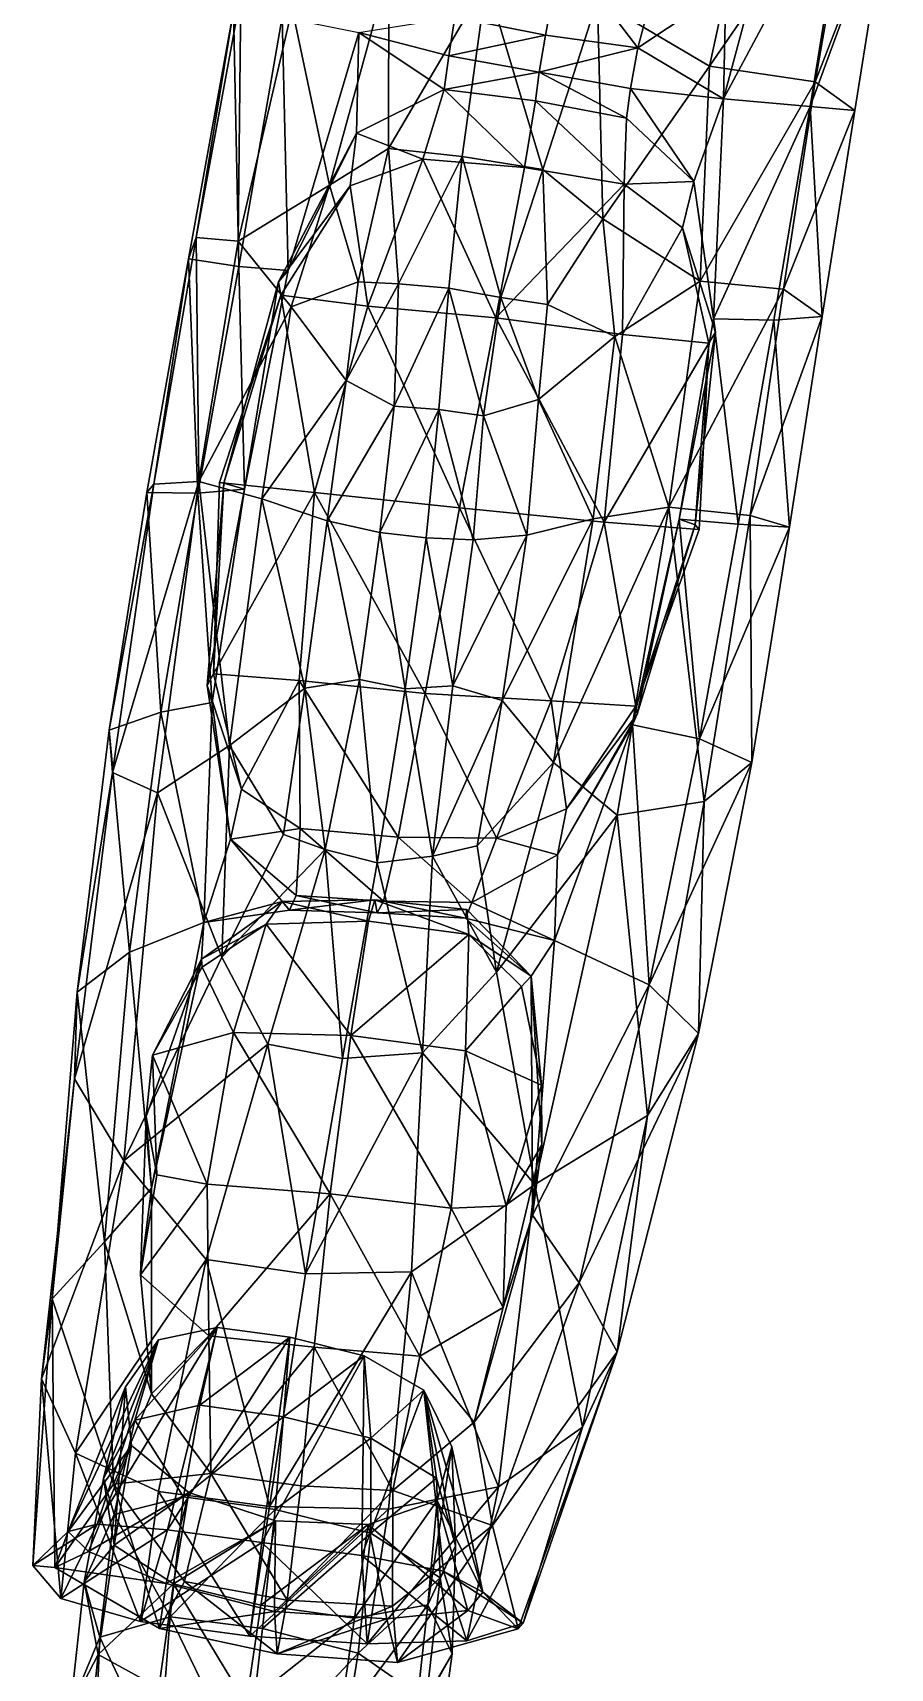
# Model space of a CAD drawing. Extents: x -76 to 76, y -20 to 79.
# Drawn here: x 2.973 to 4.091, y -14.185 to -12.053 of the extents above; entities that cross this region are included whole.
import ezdxf

# ---------------------------------------------------------------- set-up
doc = ezdxf.new("R2010")
doc.units = 0

msp = doc.modelspace()

# ---------------------------------------------------------------- linework, layer by layer
for points in [[(3.7088, -12.0105, 1.3832), (3.8548, -12.0972, 1.2148), (3.9313, -11.7459, 1.1957)], [(4.0449, -11.8202, 0.9432), (3.9313, -11.7459, 1.1957), (3.8548, -12.0972, 1.2148)], [(3.9712, -11.7738, 0.2936), (4.0376, -11.8327, 0.4563), (3.8732, -12.1397, 0.3358)], [(3.9712, -11.7738, 0.2936), (3.8732, -12.1397, 0.3358), (3.8761, -11.9968, 0.2621)], [(3.9925, -12.1175, 0.9413), (4.0449, -11.8202, 0.9432), (3.8548, -12.0972, 1.2148)], [(4.0449, -11.8202, 0.9432), (3.9925, -12.1175, 0.9413), (4.0906, -11.866, 0.6768)], [(4.0376, -11.8327, 0.4563), (3.9861, -12.1495, 0.4946), (3.8732, -12.1397, 0.3358)], [(4.0376, -11.8327, 0.4563), (4.0906, -11.866, 0.6768), (3.9861, -12.1495, 0.4946)], [(4.0906, -11.866, 0.6768), (4.0442, -12.1548, 0.6924), (3.9861, -12.1495, 0.4946)], [(3.9925, -12.1175, 0.9413), (4.0442, -12.1548, 0.6924), (4.0906, -11.866, 0.6768)], [(3.6412, -12.0568, 0.2485), (3.523, -12.033, 0.2555), (3.6624, -11.9435, 0.1835)], [(3.7616, -12.0731, 0.2643), (3.6412, -12.0568, 0.2485), (3.6624, -11.9435, 0.1835)], [(3.7927, -11.9556, 0.1994), (3.7616, -12.0731, 0.2643), (3.6624, -11.9435, 0.1835)], [(3.4371, -11.9698, 1.3323), (3.3108, -12.0222, 1.1247), (3.3595, -12.2521, 1.2434)], [(3.4367, -12.2042, 1.365), (3.4371, -11.9698, 1.3323), (3.3595, -12.2521, 1.2434)], [(3.4371, -11.9698, 1.3323), (3.4367, -12.2042, 1.365), (3.5644, -11.9867, 1.4345)], [(3.7616, -12.0731, 0.2643), (3.7927, -11.9556, 0.1994), (3.8761, -11.9968, 0.2621)], [(3.4367, -12.2042, 1.365), (3.5324, -12.2147, 1.4541), (3.5644, -11.9867, 1.4345)], [(3.5324, -12.2147, 1.4541), (3.6376, -12.2315, 1.4006), (3.5644, -11.9867, 1.4345)], [(3.6376, -12.2315, 1.4006), (3.7088, -12.0105, 1.3832), (3.5644, -11.9867, 1.4345)], [(3.7616, -12.0731, 0.2643), (3.8761, -11.9968, 0.2621), (3.8732, -12.1397, 0.3358)], [(3.1858, -12.3204, 0.8198), (3.2406, -12.3249, 1.0206), (3.2439, -12.0047, 0.8582)], [(3.1858, -12.3204, 0.8198), (3.2439, -12.0047, 0.8582), (3.2343, -12.025, 0.6317)], [(3.2406, -12.3249, 1.0206), (3.3108, -12.0222, 1.1247), (3.2439, -12.0047, 0.8582)], [(3.6376, -12.2315, 1.4006), (3.716, -12.296, 1.3025), (3.7088, -12.0105, 1.3832)], [(3.716, -12.296, 1.3025), (3.8548, -12.0972, 1.2148), (3.7088, -12.0105, 1.3832)], [(3.2414, -12.3579, 0.4678), (3.1759, -12.3479, 0.626), (3.2343, -12.025, 0.6317)], [(3.1759, -12.3479, 0.626), (3.1858, -12.3204, 0.8198), (3.2343, -12.025, 0.6317)], [(3.298, -12.0331, 0.4556), (3.2414, -12.3579, 0.4678), (3.2343, -12.025, 0.6317)], [(3.3595, -12.2521, 1.2434), (3.3108, -12.0222, 1.1247), (3.2406, -12.3249, 1.0206)], [(3.2414, -12.3579, 0.4678), (3.298, -12.0331, 0.4556), (3.3059, -12.3635, 0.3424)], [(3.298, -12.0331, 0.4556), (3.398, -12.0531, 0.3156), (3.3059, -12.3635, 0.3424)], [(3.523, -12.033, 0.2555), (3.5152, -12.0837, 0.2733), (3.398, -12.0531, 0.3156)], [(3.523, -12.033, 0.2555), (3.6412, -12.0568, 0.2485), (3.5152, -12.0837, 0.2733)], [(3.3059, -12.3635, 0.3424), (3.398, -12.0531, 0.3156), (3.395, -12.1845, 0.2435)], [(3.5089, -12.1274, 0.2292), (3.395, -12.1845, 0.2435), (3.398, -12.0531, 0.3156)], [(3.5152, -12.0837, 0.2733), (3.5089, -12.1274, 0.2292), (3.398, -12.0531, 0.3156)], [(3.6412, -12.0568, 0.2485), (3.6329, -12.1048, 0.2662), (3.5152, -12.0837, 0.2733)], [(3.6412, -12.0568, 0.2485), (3.7616, -12.0731, 0.2643), (3.6329, -12.1048, 0.2662)], [(3.7616, -12.0731, 0.2643), (3.7518, -12.1262, 0.2827), (3.6329, -12.1048, 0.2662)], [(3.7518, -12.1262, 0.2827), (3.7616, -12.0731, 0.2643), (3.8732, -12.1397, 0.3358)], [(3.5089, -12.1274, 0.2292), (3.5152, -12.0837, 0.2733), (3.6329, -12.1048, 0.2662)], [(3.8429, -12.3773, 1.0959), (3.8548, -12.0972, 1.2148), (3.716, -12.296, 1.3025)], [(3.9925, -12.1175, 0.9413), (3.8548, -12.0972, 1.2148), (3.8429, -12.3773, 1.0959)], [(3.6282, -12.1424, 0.2212), (3.5089, -12.1274, 0.2292), (3.6329, -12.1048, 0.2662)], [(3.7466, -12.1647, 0.237), (3.6282, -12.1424, 0.2212), (3.6329, -12.1048, 0.2662)], [(3.7518, -12.1262, 0.2827), (3.7466, -12.1647, 0.237), (3.6329, -12.1048, 0.2662)], [(3.9516, -12.3876, 0.8882), (3.9925, -12.1175, 0.9413), (3.8429, -12.3773, 1.0959)], [(3.9925, -12.1175, 0.9413), (3.9516, -12.3876, 0.8882), (4.0442, -12.1548, 0.6924)], [(3.5089, -12.1274, 0.2292), (3.4812, -12.2181, 0.1676), (3.395, -12.1845, 0.2435)], [(3.4812, -12.2181, 0.1676), (3.5089, -12.1274, 0.2292), (3.6138, -12.2292, 0.1578)], [(3.5089, -12.1274, 0.2292), (3.6282, -12.1424, 0.2212), (3.6138, -12.2292, 0.1578)], [(3.7439, -12.2507, 0.1761), (3.6138, -12.2292, 0.1578), (3.6282, -12.1424, 0.2212)], [(3.7466, -12.1647, 0.237), (3.7439, -12.2507, 0.1761), (3.6282, -12.1424, 0.2212)], [(3.7466, -12.1647, 0.237), (3.7518, -12.1262, 0.2827), (3.8346, -12.2475, 0.2592)], [(3.7518, -12.1262, 0.2827), (3.8732, -12.1397, 0.3358), (3.8346, -12.2475, 0.2592)], [(3.8346, -12.2475, 0.2592), (3.8732, -12.1397, 0.3358), (3.86, -12.4262, 0.3638)], [(3.86, -12.4262, 0.3638), (3.8732, -12.1397, 0.3358), (3.9861, -12.1495, 0.4946)], [(3.7466, -12.1647, 0.237), (3.8346, -12.2475, 0.2592), (3.7439, -12.2507, 0.1761)], [(3.939, -12.4278, 0.5002), (3.86, -12.4262, 0.3638), (3.9861, -12.1495, 0.4946)], [(3.939, -12.4278, 0.5002), (3.9861, -12.1495, 0.4946), (4.002, -12.4233, 0.6761)], [(3.9516, -12.3876, 0.8882), (4.002, -12.4233, 0.6761), (4.0442, -12.1548, 0.6924)], [(3.9861, -12.1495, 0.4946), (4.0442, -12.1548, 0.6924), (4.002, -12.4233, 0.6761)], [(3.293, -12.3782, 0.2468), (3.3059, -12.3635, 0.3424), (3.395, -12.1845, 0.2435)], [(3.293, -12.3782, 0.2468), (3.395, -12.1845, 0.2435), (3.3866, -12.253, 0.1942)], [(3.4812, -12.2181, 0.1676), (3.3866, -12.253, 0.1942), (3.395, -12.1845, 0.2435)], [(3.4367, -12.2042, 1.365), (3.3595, -12.2521, 1.2434), (3.3968, -12.3779, 1.3303)], [(3.4496, -12.3805, 1.4073), (3.4367, -12.2042, 1.365), (3.3968, -12.3779, 1.3303)], [(3.4367, -12.2042, 1.365), (3.4496, -12.3805, 1.4073), (3.5324, -12.2147, 1.4541)], [(3.4812, -12.2181, 0.1676), (3.4094, -12.4097, 0.1331), (3.3866, -12.253, 0.1942)], [(3.4094, -12.4097, 0.1331), (3.4812, -12.2181, 0.1676), (3.5765, -12.4251, 0.1206)], [(3.4496, -12.3805, 1.4073), (3.5153, -12.3861, 1.4782), (3.5324, -12.2147, 1.4541)], [(3.4812, -12.2181, 0.1676), (3.6138, -12.2292, 0.1578), (3.5765, -12.4251, 0.1206)], [(3.5324, -12.2147, 1.4541), (3.5153, -12.3861, 1.4782), (3.5829, -12.3984, 1.4275)], [(3.6376, -12.2315, 1.4006), (3.5324, -12.2147, 1.4541), (3.5829, -12.3984, 1.4275)], [(3.5765, -12.4251, 0.1206), (3.6138, -12.2292, 0.1578), (3.7439, -12.2507, 0.1761)], [(3.6376, -12.2315, 1.4006), (3.5829, -12.3984, 1.4275), (3.6439, -12.4078, 1.3684)], [(3.716, -12.296, 1.3025), (3.6376, -12.2315, 1.4006), (3.6439, -12.4078, 1.3684)], [(3.3096, -12.4107, 1.1996), (3.3595, -12.2521, 1.2434), (3.2406, -12.3249, 1.0206)], [(3.2963, -12.3956, 0.178), (3.293, -12.3782, 0.2468), (3.3866, -12.253, 0.1942)], [(3.4094, -12.4097, 0.1331), (3.2963, -12.3956, 0.178), (3.3866, -12.253, 0.1942)], [(3.3595, -12.2521, 1.2434), (3.3096, -12.4107, 1.1996), (3.3968, -12.3779, 1.3303)], [(3.7417, -12.4465, 0.1493), (3.5765, -12.4251, 0.1206), (3.7439, -12.2507, 0.1761)], [(3.7417, -12.4465, 0.1493), (3.7439, -12.2507, 0.1761), (3.8199, -12.3077, 0.2113)], [(3.8346, -12.2475, 0.2592), (3.8199, -12.3077, 0.2113), (3.7439, -12.2507, 0.1761)], [(3.8346, -12.2475, 0.2592), (3.8626, -12.4437, 0.2705), (3.8199, -12.3077, 0.2113)], [(3.8626, -12.4437, 0.2705), (3.8346, -12.2475, 0.2592), (3.86, -12.4262, 0.3638)], [(3.7314, -12.4492, 1.2582), (3.716, -12.296, 1.3025), (3.6439, -12.4078, 1.3684)], [(3.7314, -12.4492, 1.2582), (3.8429, -12.3773, 1.0959), (3.716, -12.296, 1.3025)], [(3.8541, -12.458, 0.2042), (3.7417, -12.4465, 0.1493), (3.8199, -12.3077, 0.2113)], [(3.8626, -12.4437, 0.2705), (3.8541, -12.458, 0.2042), (3.8199, -12.3077, 0.2113)], [(3.1858, -12.3204, 0.8198), (3.1305, -12.6415, 0.7806), (3.1893, -12.638, 0.974)], [(3.1858, -12.3204, 0.8198), (3.1759, -12.3479, 0.626), (3.1305, -12.6415, 0.7806)], [(3.2406, -12.3249, 1.0206), (3.1858, -12.3204, 0.8198), (3.1893, -12.638, 0.974)], [(3.3096, -12.4107, 1.1996), (3.2406, -12.3249, 1.0206), (3.1893, -12.638, 0.974)], [(3.1879, -12.6535, 0.4653), (3.1213, -12.6527, 0.6107), (3.1759, -12.3479, 0.626)], [(3.1759, -12.3479, 0.626), (3.1213, -12.6527, 0.6107), (3.1305, -12.6415, 0.7806)], [(3.2414, -12.3579, 0.4678), (3.1879, -12.6535, 0.4653), (3.1759, -12.3479, 0.626)], [(3.1879, -12.6535, 0.4653), (3.2414, -12.3579, 0.4678), (3.2486, -12.6481, 0.3443)], [(3.2414, -12.3579, 0.4678), (3.3059, -12.3635, 0.3424), (3.2486, -12.6481, 0.3443)], [(3.293, -12.3782, 0.2468), (3.2218, -12.6406, 0.2474), (3.2486, -12.6481, 0.3443)], [(3.293, -12.3782, 0.2468), (3.2963, -12.3956, 0.178), (3.2218, -12.6406, 0.2474)], [(3.3059, -12.3635, 0.3424), (3.293, -12.3782, 0.2468), (3.2486, -12.6481, 0.3443)], [(3.3096, -12.4107, 1.1996), (3.3812, -12.5064, 1.3461), (3.3968, -12.3779, 1.3303)], [(3.4496, -12.3805, 1.4073), (3.3968, -12.3779, 1.3303), (3.3812, -12.5064, 1.3461)], [(3.4439, -12.54, 1.4496), (3.4496, -12.3805, 1.4073), (3.3812, -12.5064, 1.3461)], [(3.4496, -12.3805, 1.4073), (3.4439, -12.54, 1.4496), (3.5153, -12.3861, 1.4782)], [(3.8429, -12.3773, 1.0959), (3.7314, -12.4492, 1.2582), (3.8018, -12.6715, 1.0332)], [(3.9516, -12.3876, 0.8882), (3.8429, -12.3773, 1.0959), (3.8018, -12.6715, 1.0332)], [(3.2963, -12.3956, 0.178), (3.216, -12.6394, 0.1739), (3.2218, -12.6406, 0.2474)], [(3.3402, -12.6527, 0.1234), (3.216, -12.6394, 0.1739), (3.2963, -12.3956, 0.178)], [(3.4094, -12.4097, 0.1331), (3.3402, -12.6527, 0.1234), (3.2963, -12.3956, 0.178)], [(3.4439, -12.54, 1.4496), (3.5021, -12.5445, 1.4943), (3.5153, -12.3861, 1.4782)], [(3.5021, -12.5445, 1.4943), (3.5603, -12.5525, 1.4647), (3.5153, -12.3861, 1.4782)], [(3.5603, -12.5525, 1.4647), (3.5829, -12.3984, 1.4275), (3.5153, -12.3861, 1.4782)], [(3.5603, -12.5525, 1.4647), (3.6321, -12.5315, 1.3797), (3.5829, -12.3984, 1.4275)], [(3.6321, -12.5315, 1.3797), (3.6439, -12.4078, 1.3684), (3.5829, -12.3984, 1.4275)], [(3.908, -12.6827, 0.8344), (3.9516, -12.3876, 0.8882), (3.8018, -12.6715, 1.0332)], [(3.9516, -12.3876, 0.8882), (3.908, -12.6827, 0.8344), (4.002, -12.4233, 0.6761)], [(3.2714, -12.6606, 1.19), (3.3096, -12.4107, 1.1996), (3.1893, -12.638, 0.974)], [(3.3096, -12.4107, 1.1996), (3.2714, -12.6606, 1.19), (3.3812, -12.5064, 1.3461)], [(3.3402, -12.6527, 0.1234), (3.4094, -12.4097, 0.1331), (3.529, -12.6726, 0.109)], [(3.4094, -12.4097, 0.1331), (3.5765, -12.4251, 0.1206), (3.529, -12.6726, 0.109)], [(3.6321, -12.5315, 1.3797), (3.7314, -12.4492, 1.2582), (3.6439, -12.4078, 1.3684)], [(3.908, -12.6827, 0.8344), (3.9591, -12.6977, 0.6506), (4.002, -12.4233, 0.6761)], [(3.939, -12.4278, 0.5002), (4.002, -12.4233, 0.6761), (3.9591, -12.6977, 0.6506)], [(3.7175, -12.6911, 0.1444), (3.529, -12.6726, 0.109), (3.5765, -12.4251, 0.1206)], [(3.7417, -12.4465, 0.1493), (3.7175, -12.6911, 0.1444), (3.5765, -12.4251, 0.1206)], [(3.8626, -12.4437, 0.2705), (3.86, -12.4262, 0.3638), (3.8154, -12.6873, 0.3615)], [(3.8923, -12.6938, 0.4902), (3.8154, -12.6873, 0.3615), (3.86, -12.4262, 0.3638)], [(3.8361, -12.6946, 0.2731), (3.8626, -12.4437, 0.2705), (3.8154, -12.6873, 0.3615)], [(3.8626, -12.4437, 0.2705), (3.8361, -12.6946, 0.2731), (3.8541, -12.458, 0.2042)], [(3.939, -12.4278, 0.5002), (3.8923, -12.6938, 0.4902), (3.86, -12.4262, 0.3638)], [(3.8923, -12.6938, 0.4902), (3.939, -12.4278, 0.5002), (3.9591, -12.6977, 0.6506)], [(3.7314, -12.4492, 1.2582), (3.6321, -12.5315, 1.3797), (3.7034, -12.6868, 1.2383)], [(3.7314, -12.4492, 1.2582), (3.7034, -12.6868, 1.2383), (3.8018, -12.6715, 1.0332)], [(3.7417, -12.4465, 0.1493), (3.8541, -12.458, 0.2042), (3.7175, -12.6911, 0.1444)], [(3.8541, -12.458, 0.2042), (3.8413, -12.7008, 0.2067), (3.7175, -12.6911, 0.1444)], [(3.8361, -12.6946, 0.2731), (3.8413, -12.7008, 0.2067), (3.8541, -12.458, 0.2042)], [(3.2714, -12.6606, 1.19), (3.3567, -12.6894, 1.373), (3.3812, -12.5064, 1.3461)], [(3.4439, -12.54, 1.4496), (3.3812, -12.5064, 1.3461), (3.3567, -12.6894, 1.373)], [(3.4251, -12.7047, 1.4673), (3.4439, -12.54, 1.4496), (3.3567, -12.6894, 1.373)], [(3.4439, -12.54, 1.4496), (3.4251, -12.7047, 1.4673), (3.5021, -12.5445, 1.4943)], [(3.4251, -12.7047, 1.4673), (3.4856, -12.7114, 1.496), (3.5021, -12.5445, 1.4943)], [(3.5021, -12.5445, 1.4943), (3.4856, -12.7114, 1.496), (3.547, -12.7143, 1.482)], [(3.5603, -12.5525, 1.4647), (3.5021, -12.5445, 1.4943), (3.547, -12.7143, 1.482)], [(3.6321, -12.5315, 1.3797), (3.5603, -12.5525, 1.4647), (3.617, -12.708, 1.4034)], [(3.6321, -12.5315, 1.3797), (3.617, -12.708, 1.4034), (3.7034, -12.6868, 1.2383)], [(3.5603, -12.5525, 1.4647), (3.547, -12.7143, 1.482), (3.617, -12.708, 1.4034)], [(3.0769, -13.0173, 0.7846), (3.1305, -12.6415, 0.7806), (3.0723, -12.9623, 0.6055)], [(3.1305, -12.6415, 0.7806), (3.1213, -12.6527, 0.6107), (3.0723, -12.9623, 0.6055)], [(3.1399, -12.9388, 0.4623), (3.0723, -12.9623, 0.6055), (3.1213, -12.6527, 0.6107)], [(3.0769, -13.0173, 0.7846), (3.1353, -13.0438, 0.9798), (3.1893, -12.638, 0.974)], [(3.1305, -12.6415, 0.7806), (3.0769, -13.0173, 0.7846), (3.1893, -12.638, 0.974)], [(3.1879, -12.6535, 0.4653), (3.1399, -12.9388, 0.4623), (3.1213, -12.6527, 0.6107)], [(3.1353, -13.0438, 0.9798), (3.2291, -12.9821, 1.1712), (3.1893, -12.638, 0.974)], [(3.1399, -12.9388, 0.4623), (3.1879, -12.6535, 0.4653), (3.2067, -12.9262, 0.3476)], [(3.1879, -12.6535, 0.4653), (3.2486, -12.6481, 0.3443), (3.2067, -12.9262, 0.3476)], [(3.2291, -12.9821, 1.1712), (3.2714, -12.6606, 1.19), (3.1893, -12.638, 0.974)], [(3.2, -12.9038, 0.2535), (3.2218, -12.6406, 0.2474), (3.2082, -12.8886, 0.1823)], [(3.2218, -12.6406, 0.2474), (3.2, -12.9038, 0.2535), (3.2486, -12.6481, 0.3443)], [(3.2, -12.9038, 0.2535), (3.2067, -12.9262, 0.3476), (3.2486, -12.6481, 0.3443)], [(3.2218, -12.6406, 0.2474), (3.216, -12.6394, 0.1739), (3.2082, -12.8886, 0.1823)], [(3.2082, -12.8886, 0.1823), (3.216, -12.6394, 0.1739), (3.3402, -12.6527, 0.1234)], [(3.3201, -12.8975, 0.1362), (3.2082, -12.8886, 0.1823), (3.3402, -12.6527, 0.1234)], [(3.3201, -12.8975, 0.1362), (3.3402, -12.6527, 0.1234), (3.4841, -12.9146, 0.1227)], [(3.3402, -12.6527, 0.1234), (3.529, -12.6726, 0.109), (3.4841, -12.9146, 0.1227)], [(3.2291, -12.9821, 1.1712), (3.3273, -12.9077, 1.3321), (3.2714, -12.6606, 1.19)], [(3.3273, -12.9077, 1.3321), (3.3567, -12.6894, 1.373), (3.2714, -12.6606, 1.19)], [(3.6486, -12.9238, 0.1495), (3.4841, -12.9146, 0.1227), (3.529, -12.6726, 0.109)], [(3.7175, -12.6911, 0.1444), (3.6486, -12.9238, 0.1495), (3.529, -12.6726, 0.109)], [(3.6516, -13.0044, 1.2135), (3.7347, -13.073, 1.0306), (3.8018, -12.6715, 1.0332)], [(3.7034, -12.6868, 1.2383), (3.6516, -13.0044, 1.2135), (3.8018, -12.6715, 1.0332)], [(3.7347, -13.073, 1.0306), (3.8478, -13.0551, 0.8304), (3.8018, -12.6715, 1.0332)], [(3.8478, -13.0551, 0.8304), (3.908, -12.6827, 0.8344), (3.8018, -12.6715, 1.0332)], [(3.3273, -12.9077, 1.3321), (3.3988, -12.8963, 1.4358), (3.3567, -12.6894, 1.373)], [(3.3988, -12.8963, 1.4358), (3.4251, -12.7047, 1.4673), (3.3567, -12.6894, 1.373)], [(3.6516, -13.0044, 1.2135), (3.7034, -12.6868, 1.2383), (3.5847, -12.9235, 1.3597)], [(3.7034, -12.6868, 1.2383), (3.617, -12.708, 1.4034), (3.5847, -12.9235, 1.3597)], [(3.6486, -12.9238, 0.1495), (3.7175, -12.6911, 0.1444), (3.759, -12.9308, 0.2029)], [(3.7175, -12.6911, 0.1444), (3.8413, -12.7008, 0.2067), (3.759, -12.9308, 0.2029)], [(3.8418, -12.9736, 0.4817), (3.7544, -12.9553, 0.3587), (3.8154, -12.6873, 0.3615)], [(3.7544, -12.9553, 0.3587), (3.7605, -12.9412, 0.2692), (3.8154, -12.6873, 0.3615)], [(3.7605, -12.9412, 0.2692), (3.759, -12.9308, 0.2029), (3.8361, -12.6946, 0.2731)], [(3.759, -12.9308, 0.2029), (3.8413, -12.7008, 0.2067), (3.8361, -12.6946, 0.2731)], [(3.7605, -12.9412, 0.2692), (3.8361, -12.6946, 0.2731), (3.8154, -12.6873, 0.3615)], [(3.8923, -12.6938, 0.4902), (3.8418, -12.9736, 0.4817), (3.8154, -12.6873, 0.3615)], [(3.8418, -12.9736, 0.4817), (3.8923, -12.6938, 0.4902), (3.9591, -12.6977, 0.6506)], [(3.9103, -13.0042, 0.6388), (3.8418, -12.9736, 0.4817), (3.9591, -12.6977, 0.6506)], [(3.8478, -13.0551, 0.8304), (3.9103, -13.0042, 0.6388), (3.908, -12.6827, 0.8344)], [(3.9103, -13.0042, 0.6388), (3.9591, -12.6977, 0.6506), (3.908, -12.6827, 0.8344)], [(3.3988, -12.8963, 1.4358), (3.4583, -12.9085, 1.4768), (3.4251, -12.7047, 1.4673)], [(3.4583, -12.9085, 1.4768), (3.4856, -12.7114, 1.496), (3.4251, -12.7047, 1.4673)], [(3.4583, -12.9085, 1.4768), (3.5203, -12.9045, 1.4494), (3.4856, -12.7114, 1.496)], [(3.5203, -12.9045, 1.4494), (3.547, -12.7143, 1.482), (3.4856, -12.7114, 1.496)], [(3.5203, -12.9045, 1.4494), (3.5847, -12.9235, 1.3597), (3.617, -12.708, 1.4034)], [(3.547, -12.7143, 1.482), (3.5203, -12.9045, 1.4494), (3.617, -12.708, 1.4034)], [(3.2, -12.9038, 0.2535), (3.2082, -12.8886, 0.1823), (3.2449, -13.0393, 0.2022)], [(3.2082, -12.8886, 0.1823), (3.3201, -12.8975, 0.1362), (3.2449, -13.0393, 0.2022)], [(3.2, -12.9038, 0.2535), (3.2305, -13.1041, 0.2558), (3.2067, -12.9262, 0.3476)], [(3.2305, -13.1041, 0.2558), (3.2, -12.9038, 0.2535), (3.2449, -13.0393, 0.2022)], [(3.3273, -12.9077, 1.3321), (3.2291, -12.9821, 1.1712), (3.2995, -13.0982, 1.2967)], [(3.3201, -12.8975, 0.1362), (3.3214, -13.0904, 0.1754), (3.2449, -13.0393, 0.2022)], [(3.3273, -12.9077, 1.3321), (3.2995, -13.0982, 1.2967), (3.3539, -13.1176, 1.3704)], [(3.3201, -12.8975, 0.1362), (3.4841, -12.9146, 0.1227), (3.4489, -13.1018, 0.1641)], [(3.3214, -13.0904, 0.1754), (3.3201, -12.8975, 0.1362), (3.4489, -13.1018, 0.1641)], [(3.3988, -12.8963, 1.4358), (3.3273, -12.9077, 1.3321), (3.3539, -13.1176, 1.3704)], [(3.3988, -12.8963, 1.4358), (3.3539, -13.1176, 1.3704), (3.4216, -13.1349, 1.4329)], [(3.4583, -12.9085, 1.4768), (3.3988, -12.8963, 1.4358), (3.4216, -13.1349, 1.4329)], [(3.4583, -12.9085, 1.4768), (3.4216, -13.1349, 1.4329), (3.4937, -13.1262, 1.3848)], [(3.5203, -12.9045, 1.4494), (3.4583, -12.9085, 1.4768), (3.4937, -13.1262, 1.3848)], [(3.5203, -12.9045, 1.4494), (3.4937, -13.1262, 1.3848), (3.5847, -12.9235, 1.3597)], [(3.1399, -12.9388, 0.4623), (3.2067, -12.9262, 0.3476), (3.1958, -13.2126, 0.3177)], [(3.2305, -13.1041, 0.2558), (3.1958, -13.2126, 0.3177), (3.2067, -12.9262, 0.3476)], [(3.5771, -13.1029, 0.1783), (3.4489, -13.1018, 0.1641), (3.4841, -12.9146, 0.1227)], [(3.6486, -12.9238, 0.1495), (3.5771, -13.1029, 0.1783), (3.4841, -12.9146, 0.1227)], [(3.4937, -13.1262, 1.3848), (3.5521, -13.1131, 1.3223), (3.5847, -12.9235, 1.3597)], [(3.6516, -13.0044, 1.2135), (3.5847, -12.9235, 1.3597), (3.5521, -13.1131, 1.3223)], [(3.5771, -13.1029, 0.1783), (3.6486, -12.9238, 0.1495), (3.6685, -13.0647, 0.2111)], [(3.6486, -12.9238, 0.1495), (3.759, -12.9308, 0.2029), (3.6685, -13.0647, 0.2111)], [(3.759, -12.9308, 0.2029), (3.7605, -12.9412, 0.2692), (3.6685, -13.0647, 0.2111)], [(3.1399, -12.9388, 0.4623), (3.0989, -13.2514, 0.4123), (3.0723, -12.9623, 0.6055)], [(3.0989, -13.2514, 0.4123), (3.1399, -12.9388, 0.4623), (3.1958, -13.2126, 0.3177)], [(3.7764, -13.2942, 0.4268), (3.6529, -13.2362, 0.32), (3.7544, -12.9553, 0.3587)], [(3.7544, -12.9553, 0.3587), (3.6529, -13.2362, 0.32), (3.6566, -13.1248, 0.2595)], [(3.7605, -12.9412, 0.2692), (3.7544, -12.9553, 0.3587), (3.6566, -13.1248, 0.2595)], [(3.7605, -12.9412, 0.2692), (3.6566, -13.1248, 0.2595), (3.6685, -13.0647, 0.2111)], [(3.8418, -12.9736, 0.4817), (3.7764, -13.2942, 0.4268), (3.7544, -12.9553, 0.3587)], [(3.0769, -13.0173, 0.7846), (3.0723, -12.9623, 0.6055), (3.0307, -13.3035, 0.5578)], [(3.0989, -13.2514, 0.4123), (3.0307, -13.3035, 0.5578), (3.0723, -12.9623, 0.6055)], [(3.8418, -12.9736, 0.4817), (3.9103, -13.0042, 0.6388), (3.7764, -13.2942, 0.4268)], [(3.2291, -12.9821, 1.1712), (3.1353, -13.0438, 0.9798), (3.2194, -13.2581, 1.1884)], [(3.2291, -12.9821, 1.1712), (3.2194, -13.2581, 1.1884), (3.2995, -13.0982, 1.2967)], [(3.0769, -13.0173, 0.7846), (3.0273, -13.4164, 0.7664), (3.1353, -13.0438, 0.9798)], [(3.0273, -13.4164, 0.7664), (3.0769, -13.0173, 0.7846), (3.0307, -13.3035, 0.5578)], [(3.5771, -13.2777, 1.223), (3.6516, -13.0044, 1.2135), (3.5521, -13.1131, 1.3223)], [(3.6516, -13.0044, 1.2135), (3.5771, -13.2777, 1.223), (3.7347, -13.073, 1.0306)], [(3.9103, -13.0042, 0.6388), (3.8406, -13.3575, 0.5852), (3.7764, -13.2942, 0.4268)], [(3.9103, -13.0042, 0.6388), (3.8478, -13.0551, 0.8304), (3.8406, -13.3575, 0.5852)], [(3.2305, -13.1041, 0.2558), (3.2449, -13.0393, 0.2022), (3.3214, -13.0904, 0.1754)], [(3.0273, -13.4164, 0.7664), (3.0914, -13.5234, 1.0229), (3.1353, -13.0438, 0.9798)], [(3.1353, -13.0438, 0.9798), (3.0914, -13.5234, 1.0229), (3.2194, -13.2581, 1.1884)], [(3.8478, -13.0551, 0.8304), (3.7347, -13.073, 1.0306), (3.774, -13.4644, 0.805)], [(3.8478, -13.0551, 0.8304), (3.774, -13.4644, 0.805), (3.8406, -13.3575, 0.5852)], [(3.5771, -13.1029, 0.1783), (3.6685, -13.0647, 0.2111), (3.6566, -13.1248, 0.2595)], [(3.5771, -13.2777, 1.223), (3.6272, -13.5543, 1.0656), (3.7347, -13.073, 1.0306)], [(3.7347, -13.073, 1.0306), (3.6272, -13.5543, 1.0656), (3.774, -13.4644, 0.805)], [(3.3073, -13.1968, 0.2902), (3.1958, -13.2126, 0.3177), (3.2305, -13.1041, 0.2558)], [(3.3539, -13.1176, 1.3704), (3.2995, -13.0982, 1.2967), (3.2194, -13.2581, 1.1884)], [(3.3162, -13.1777, 0.2449), (3.2305, -13.1041, 0.2558), (3.3214, -13.0904, 0.1754)], [(3.3162, -13.1777, 0.2449), (3.3073, -13.1968, 0.2902), (3.2305, -13.1041, 0.2558)], [(3.3162, -13.1777, 0.2449), (3.3214, -13.0904, 0.1754), (3.4301, -13.185, 0.236)], [(3.3214, -13.0904, 0.1754), (3.4489, -13.1018, 0.1641), (3.4301, -13.185, 0.236)], [(3.545, -13.1867, 0.2447), (3.4301, -13.185, 0.236), (3.4489, -13.1018, 0.1641)], [(3.5771, -13.1029, 0.1783), (3.545, -13.1867, 0.2447), (3.4489, -13.1018, 0.1641)], [(3.545, -13.1867, 0.2447), (3.5771, -13.1029, 0.1783), (3.6566, -13.1248, 0.2595)], [(3.2791, -13.3713, 1.2865), (3.3539, -13.1176, 1.3704), (3.2194, -13.2581, 1.1884)], [(3.2791, -13.3713, 1.2865), (3.3767, -13.39, 1.3607), (3.3539, -13.1176, 1.3704)], [(3.3767, -13.39, 1.3607), (3.4216, -13.1349, 1.4329), (3.3539, -13.1176, 1.3704)], [(3.4807, -13.3825, 1.3058), (3.4937, -13.1262, 1.3848), (3.4216, -13.1349, 1.4329)], [(3.4807, -13.3825, 1.3058), (3.5771, -13.2777, 1.223), (3.4937, -13.1262, 1.3848)], [(3.5771, -13.2777, 1.223), (3.5521, -13.1131, 1.3223), (3.4937, -13.1262, 1.3848)], [(3.545, -13.1867, 0.2447), (3.6566, -13.1248, 0.2595), (3.6529, -13.2362, 0.32)], [(3.3767, -13.39, 1.3607), (3.4807, -13.3825, 1.3058), (3.4216, -13.1349, 1.4329)], [(3.2977, -13.1856, 0.2572), (3.1928, -13.2604, 0.2318), (3.1958, -13.2126, 0.3177)], [(3.2977, -13.1856, 0.2572), (3.277, -13.215, 0.1743), (3.1928, -13.2604, 0.2318)], [(3.3073, -13.1968, 0.2902), (3.2977, -13.1856, 0.2572), (3.1958, -13.2126, 0.3177)], [(3.277, -13.215, 0.1743), (3.2977, -13.1856, 0.2572), (3.4104, -13.2111, 0.1669)], [(3.2977, -13.1856, 0.2572), (3.3073, -13.1968, 0.2902), (3.4187, -13.1834, 0.251)], [(3.2977, -13.1856, 0.2572), (3.4187, -13.1834, 0.251), (3.4104, -13.2111, 0.1669)], [(3.3073, -13.1968, 0.2902), (3.3162, -13.1777, 0.2449), (3.4219, -13.2002, 0.2833)], [(3.3073, -13.1968, 0.2902), (3.4219, -13.2002, 0.2833), (3.4187, -13.1834, 0.251)], [(3.3162, -13.1777, 0.2449), (3.4301, -13.185, 0.236), (3.4219, -13.2002, 0.2833)], [(3.5412, -13.2286, 0.1727), (3.4104, -13.2111, 0.1669), (3.4187, -13.1834, 0.251)], [(3.5385, -13.196, 0.2569), (3.4187, -13.1834, 0.251), (3.4219, -13.2002, 0.2833)], [(3.5385, -13.196, 0.2569), (3.5412, -13.2286, 0.1727), (3.4187, -13.1834, 0.251)], [(3.5371, -13.2071, 0.2903), (3.4219, -13.2002, 0.2833), (3.4301, -13.185, 0.236)], [(3.545, -13.1867, 0.2447), (3.5371, -13.2071, 0.2903), (3.4301, -13.185, 0.236)], [(3.5371, -13.2071, 0.2903), (3.545, -13.1867, 0.2447), (3.6529, -13.2362, 0.32)], [(3.0989, -13.2514, 0.4123), (3.1958, -13.2126, 0.3177), (3.1274, -13.5588, 0.1855)], [(3.1274, -13.5588, 0.1855), (3.1958, -13.2126, 0.3177), (3.1928, -13.2604, 0.2318)], [(3.277, -13.215, 0.1743), (3.4104, -13.2111, 0.1669), (3.3875, -13.36, 0.0585)], [(3.3875, -13.36, 0.0585), (3.4104, -13.2111, 0.1669), (3.5412, -13.2286, 0.1727)], [(3.5371, -13.2071, 0.2903), (3.5385, -13.196, 0.2569), (3.4219, -13.2002, 0.2833)], [(3.5385, -13.196, 0.2569), (3.5371, -13.2071, 0.2903), (3.6226, -13.2827, 0.2299)], [(3.5371, -13.2071, 0.2903), (3.6529, -13.2362, 0.32), (3.6226, -13.2827, 0.2299)], [(3.5385, -13.196, 0.2569), (3.6226, -13.2827, 0.2299), (3.5412, -13.2286, 0.1727)], [(3.277, -13.215, 0.1743), (3.1935, -13.2709, 0.1721), (3.1928, -13.2604, 0.2318)], [(3.277, -13.215, 0.1743), (3.2346, -13.3563, 0.07), (3.1935, -13.2709, 0.1721)], [(3.2346, -13.3563, 0.07), (3.277, -13.215, 0.1743), (3.3875, -13.36, 0.0585)], [(3.5371, -13.3801, 0.0659), (3.3875, -13.36, 0.0585), (3.5412, -13.2286, 0.1727)], [(3.5371, -13.3801, 0.0659), (3.5412, -13.2286, 0.1727), (3.6097, -13.2962, 0.1688)], [(3.6226, -13.2827, 0.2299), (3.6097, -13.2962, 0.1688), (3.5412, -13.2286, 0.1727)], [(3.0989, -13.2514, 0.4123), (3.0662, -13.629, 0.2684), (3.0307, -13.3035, 0.5578)], [(3.0662, -13.629, 0.2684), (3.0989, -13.2514, 0.4123), (3.1274, -13.5588, 0.1855)], [(3.6226, -13.2827, 0.2299), (3.6529, -13.2362, 0.32), (3.6241, -13.5942, 0.1845)], [(3.6241, -13.5942, 0.1845), (3.6529, -13.2362, 0.32), (3.7764, -13.2942, 0.4268)], [(3.2791, -13.3713, 1.2865), (3.2194, -13.2581, 1.1884), (3.0914, -13.5234, 1.0229)], [(3.1208, -13.4655, 0.1312), (3.1274, -13.5588, 0.1855), (3.1928, -13.2604, 0.2318)], [(3.1208, -13.4655, 0.1312), (3.1928, -13.2604, 0.2318), (3.1289, -13.3858, 0.0958)], [(3.1928, -13.2604, 0.2318), (3.1935, -13.2709, 0.1721), (3.1289, -13.3858, 0.0958)], [(3.2346, -13.3563, 0.07), (3.1289, -13.3858, 0.0958), (3.1935, -13.2709, 0.1721)], [(3.5771, -13.2777, 1.223), (3.4807, -13.3825, 1.3058), (3.6272, -13.5543, 1.0656)], [(3.6359, -13.4248, 0.0892), (3.5371, -13.3801, 0.0659), (3.6097, -13.2962, 0.1688)], [(3.6359, -13.4248, 0.0892), (3.6097, -13.2962, 0.1688), (3.6226, -13.2827, 0.2299)], [(3.6363, -13.5023, 0.1253), (3.6226, -13.2827, 0.2299), (3.6241, -13.5942, 0.1845)], [(3.6363, -13.5023, 0.1253), (3.6359, -13.4248, 0.0892), (3.6226, -13.2827, 0.2299)], [(3.6849, -13.6821, 0.2771), (3.6241, -13.5942, 0.1845), (3.7764, -13.2942, 0.4268)], [(3.6849, -13.6821, 0.2771), (3.7764, -13.2942, 0.4268), (3.8406, -13.3575, 0.5852)], [(3.0662, -13.629, 0.2684), (2.9981, -13.703, 0.4149), (3.0307, -13.3035, 0.5578)], [(3.0273, -13.4164, 0.7664), (3.0307, -13.3035, 0.5578), (2.9981, -13.703, 0.4149)], [(3.2346, -13.3563, 0.07), (3.2, -13.5536, -0.0138), (3.1289, -13.3858, 0.0958)], [(3.2, -13.5536, -0.0138), (3.2346, -13.3563, 0.07), (3.3604, -13.5663, -0.029)], [(3.2346, -13.3563, 0.07), (3.3875, -13.36, 0.0585), (3.3604, -13.5663, -0.029)], [(3.5184, -13.585, -0.0197), (3.3604, -13.5663, -0.029), (3.3875, -13.36, 0.0585)], [(3.5371, -13.3801, 0.0659), (3.5184, -13.585, -0.0197), (3.3875, -13.36, 0.0585)], [(3.7347, -13.7721, 0.4343), (3.6849, -13.6821, 0.2771), (3.8406, -13.3575, 0.5852)], [(3.7347, -13.7721, 0.4343), (3.8406, -13.3575, 0.5852), (3.774, -13.4644, 0.805)], [(3.1987, -13.652, 1.1792), (3.2791, -13.3713, 1.2865), (3.0914, -13.5234, 1.0229)], [(3.2791, -13.3713, 1.2865), (3.1987, -13.652, 1.1792), (3.3285, -13.6706, 1.2502)], [(3.3767, -13.39, 1.3607), (3.2791, -13.3713, 1.2865), (3.3285, -13.6706, 1.2502)], [(3.4807, -13.3825, 1.3058), (3.3767, -13.39, 1.3607), (3.3285, -13.6706, 1.2502)], [(3.4666, -13.668, 1.2012), (3.4807, -13.3825, 1.3058), (3.3285, -13.6706, 1.2502)], [(3.4807, -13.3825, 1.3058), (3.4666, -13.668, 1.2012), (3.6272, -13.5543, 1.0656)], [(3.5184, -13.585, -0.0197), (3.5371, -13.3801, 0.0659), (3.59, -13.5818, 0.0195)], [(3.5371, -13.3801, 0.0659), (3.6359, -13.4248, 0.0892), (3.59, -13.5818, 0.0195)], [(3.1208, -13.4655, 0.1312), (3.1289, -13.3858, 0.0958), (3.1346, -13.5414, 0.0271)], [(3.2, -13.5536, -0.0138), (3.1346, -13.5414, 0.0271), (3.1289, -13.3858, 0.0958)], [(2.984, -13.8075, 0.6605), (3.0273, -13.4164, 0.7664), (2.9981, -13.703, 0.4149)], [(3.0273, -13.4164, 0.7664), (2.984, -13.8075, 0.6605), (3.0914, -13.5234, 1.0229)], [(3.6359, -13.4248, 0.0892), (3.6363, -13.5023, 0.1253), (3.59, -13.5818, 0.0195)], [(3.1208, -13.4655, 0.1312), (3.1134, -13.6721, 0.0204), (3.1274, -13.5588, 0.1855)], [(3.1134, -13.6721, 0.0204), (3.1208, -13.4655, 0.1312), (3.1346, -13.5414, 0.0271)], [(3.6895, -13.8702, 0.6873), (3.774, -13.4644, 0.805), (3.6272, -13.5543, 1.0656)], [(3.6895, -13.8702, 0.6873), (3.7347, -13.7721, 0.4343), (3.774, -13.4644, 0.805)], [(3.6363, -13.5023, 0.1253), (3.6241, -13.5942, 0.1845), (3.5858, -13.7143, 0.0121)], [(3.6363, -13.5023, 0.1253), (3.5858, -13.7143, 0.0121), (3.59, -13.5818, 0.0195)], [(2.984, -13.8075, 0.6605), (3.0287, -13.9041, 0.9037), (3.0914, -13.5234, 1.0229)], [(3.1987, -13.652, 1.1792), (3.0914, -13.5234, 1.0229), (3.0287, -13.9041, 0.9037)], [(3.1134, -13.6721, 0.0204), (3.1346, -13.5414, 0.0271), (3.2, -13.5536, -0.0138)], [(3.0662, -13.629, 0.2684), (3.1274, -13.5588, 0.1855), (3.1276, -13.8271, 0.0535)], [(3.2025, -13.7515, -0.0351), (3.1134, -13.6721, 0.0204), (3.2, -13.5536, -0.0138)], [(3.1134, -13.6721, 0.0204), (3.1276, -13.8271, 0.0535), (3.1274, -13.5588, 0.1855)], [(3.2025, -13.7515, -0.0351), (3.2, -13.5536, -0.0138), (3.3604, -13.5663, -0.029)], [(3.3398, -13.766, -0.0505), (3.2025, -13.7515, -0.0351), (3.3604, -13.5663, -0.029)], [(3.4773, -13.7779, -0.0406), (3.3398, -13.766, -0.0505), (3.3604, -13.5663, -0.029)], [(3.5184, -13.585, -0.0197), (3.4773, -13.7779, -0.0406), (3.3604, -13.5663, -0.029)], [(3.5799, -13.9479, 0.9308), (3.6272, -13.5543, 1.0656), (3.4666, -13.668, 1.2012)], [(3.5799, -13.9479, 0.9308), (3.6895, -13.8702, 0.6873), (3.6272, -13.5543, 1.0656)], [(3.4773, -13.7779, -0.0406), (3.5184, -13.585, -0.0197), (3.5858, -13.7143, 0.0121)], [(3.5184, -13.585, -0.0197), (3.59, -13.5818, 0.0195), (3.5858, -13.7143, 0.0121)], [(3.6241, -13.5942, 0.1845), (3.6849, -13.6821, 0.2771), (3.5483, -13.8637, 0.0496)], [(3.6241, -13.5942, 0.1845), (3.5483, -13.8637, 0.0496), (3.5858, -13.7143, 0.0121)], [(3.0662, -13.629, 0.2684), (3.078, -13.9446, 0.1205), (2.9981, -13.703, 0.4149)], [(3.078, -13.9446, 0.1205), (3.0662, -13.629, 0.2684), (3.1276, -13.8271, 0.0535)], [(3.1367, -13.9544, 1.0434), (3.1987, -13.652, 1.1792), (3.0287, -13.9041, 0.9037)], [(3.1367, -13.9544, 1.0434), (3.2815, -13.9737, 1.0915), (3.1987, -13.652, 1.1792)], [(3.2815, -13.9737, 1.0915), (3.3285, -13.6706, 1.2502), (3.1987, -13.652, 1.1792)], [(3.1134, -13.6721, 0.0204), (3.2025, -13.7515, -0.0351), (3.1276, -13.8271, 0.0535)], [(3.4366, -13.977, 1.0597), (3.4666, -13.668, 1.2012), (3.2815, -13.9737, 1.0915)], [(3.4666, -13.668, 1.2012), (3.3285, -13.6706, 1.2502), (3.2815, -13.9737, 1.0915)], [(3.4366, -13.977, 1.0597), (3.5799, -13.9479, 0.9308), (3.4666, -13.668, 1.2012)], [(3.6849, -13.6821, 0.2771), (3.5719, -13.9984, 0.1242), (3.5483, -13.8637, 0.0496)], [(3.6849, -13.6821, 0.2771), (3.7347, -13.7721, 0.4343), (3.5719, -13.9984, 0.1242)], [(2.984, -13.8075, 0.6605), (2.9981, -13.703, 0.4149), (2.9727, -14.0507, 0.5356)], [(2.9981, -13.703, 0.4149), (3.0014, -14.0532, 0.2289), (2.9727, -14.0507, 0.5356)], [(3.078, -13.9446, 0.1205), (3.0014, -14.0532, 0.2289), (2.9981, -13.703, 0.4149)], [(3.4773, -13.7779, -0.0406), (3.5858, -13.7143, 0.0121), (3.5483, -13.8637, 0.0496)], [(3.1486, -14.0042, 0.7693), (3.0566, -13.9966, 0.6753), (3.2133, -13.7406, 0.645)], [(3.0566, -13.9966, 0.6753), (3.1369, -13.7565, 0.5665), (3.2133, -13.7406, 0.645)], [(3.1905, -13.8416, 0.725), (3.2133, -13.7406, 0.645), (3.1058, -13.8612, 0.6455)], [(3.2133, -13.7406, 0.645), (3.1369, -13.7565, 0.5665), (3.1058, -13.8612, 0.6455)], [(3.1486, -14.0042, 0.7693), (3.2133, -13.7406, 0.645), (3.3077, -13.7532, 0.6681)], [(3.2133, -13.7406, 0.645), (3.1905, -13.8416, 0.725), (3.3077, -13.7532, 0.6681)], [(3.0189, -14.0062, 0.4605), (3.0938, -13.8178, 0.4104), (3.1369, -13.7565, 0.5665)], [(3.0566, -13.9966, 0.6753), (3.0189, -14.0062, 0.4605), (3.1369, -13.7565, 0.5665)], [(3.0652, -13.9374, 0.486), (3.1058, -13.8612, 0.6455), (3.1369, -13.7565, 0.5665)], [(3.0938, -13.8178, 0.4104), (3.0652, -13.9374, 0.486), (3.1369, -13.7565, 0.5665)], [(3.2025, -13.7515, -0.0351), (3.205, -13.9306, -0.0068), (3.1276, -13.8271, 0.0535)], [(3.2715, -14.0205, 0.7884), (3.1486, -14.0042, 0.7693), (3.3077, -13.7532, 0.6681)], [(3.1905, -13.8416, 0.725), (3.2996, -13.8567, 0.7479), (3.3077, -13.7532, 0.6681)], [(3.2025, -13.7515, -0.0351), (3.3398, -13.766, -0.0505), (3.205, -13.9306, -0.0068)], [(3.3398, -13.766, -0.0505), (3.3224, -13.9467, -0.0199), (3.205, -13.9306, -0.0068)], [(3.2715, -14.0205, 0.7884), (3.3077, -13.7532, 0.6681), (3.4047, -13.7773, 0.6576)], [(3.4047, -13.7773, 0.6576), (3.3077, -13.7532, 0.6681), (3.2996, -13.8567, 0.7479)], [(3.4423, -13.9528, -0.0098), (3.3224, -13.9467, -0.0199), (3.3398, -13.766, -0.0505)], [(3.4773, -13.7779, -0.0406), (3.4423, -13.9528, -0.0098), (3.3398, -13.766, -0.0505)], [(3.4016, -14.0375, 0.7787), (3.2715, -14.0205, 0.7884), (3.4047, -13.7773, 0.6576)], [(3.4133, -13.8846, 0.7372), (3.4047, -13.7773, 0.6576), (3.2996, -13.8567, 0.7479)], [(3.4016, -14.0375, 0.7787), (3.4047, -13.7773, 0.6576), (3.4824, -13.822, 0.5871)], [(3.4047, -13.7773, 0.6576), (3.4133, -13.8846, 0.7372), (3.4824, -13.822, 0.5871)], [(3.4423, -13.9528, -0.0098), (3.4773, -13.7779, -0.0406), (3.5483, -13.8637, 0.0496)], [(3.7347, -13.7721, 0.4343), (3.6054, -14.1331, 0.2408), (3.5719, -13.9984, 0.1242)], [(3.6121, -14.1259, 0.5527), (3.6054, -14.1331, 0.2408), (3.7347, -13.7721, 0.4343)], [(3.6895, -13.8702, 0.6873), (3.6121, -14.1259, 0.5527), (3.7347, -13.7721, 0.4343)], [(2.984, -13.8075, 0.6605), (2.9727, -14.0507, 0.5356), (3.0095, -14.0936, 0.7869)], [(3.0287, -13.9041, 0.9037), (2.984, -13.8075, 0.6605), (3.0095, -14.0936, 0.7869)], [(3.0938, -13.8178, 0.4104), (3.0189, -14.0062, 0.4605), (3.1013, -13.8942, 0.2568)], [(3.0652, -13.9374, 0.486), (3.0938, -13.8178, 0.4104), (3.0787, -14.024, 0.3275)], [(3.078, -13.9446, 0.1205), (3.1276, -13.8271, 0.0535), (3.205, -13.9306, -0.0068)], [(3.0938, -13.8178, 0.4104), (3.1013, -13.8942, 0.2568), (3.0787, -14.024, 0.3275)], [(3.508, -14.0581, 0.6912), (3.4016, -14.0375, 0.7787), (3.4824, -13.822, 0.5871)], [(3.4133, -13.8846, 0.7372), (3.4989, -13.9368, 0.6634), (3.4824, -13.822, 0.5871)], [(3.5237, -14.0251, 0.4972), (3.519, -13.8962, 0.4302), (3.4824, -13.822, 0.5871)], [(3.5594, -14.0852, 0.4767), (3.508, -14.0581, 0.6912), (3.4824, -13.822, 0.5871)], [(3.4989, -13.9368, 0.6634), (3.5237, -14.0251, 0.4972), (3.4824, -13.822, 0.5871)], [(3.519, -13.8962, 0.4302), (3.5594, -14.0852, 0.4767), (3.4824, -13.822, 0.5871)], [(3.1905, -13.8416, 0.725), (3.1058, -13.8612, 0.6455), (3.1694, -13.9611, 0.7809)], [(3.1905, -13.8416, 0.725), (3.1694, -13.9611, 0.7809), (3.2996, -13.8567, 0.7479)], [(3.1058, -13.8612, 0.6455), (3.0652, -13.9374, 0.486), (3.0788, -13.9842, 0.7014)], [(3.1058, -13.8612, 0.6455), (3.0788, -13.9842, 0.7014), (3.1694, -13.9611, 0.7809)], [(3.1694, -13.9611, 0.7809), (3.2887, -13.9775, 0.8039), (3.2996, -13.8567, 0.7479)], [(3.4133, -13.8846, 0.7372), (3.2996, -13.8567, 0.7479), (3.2887, -13.9775, 0.8039)], [(3.4423, -13.9528, -0.0098), (3.5483, -13.8637, 0.0496), (3.5719, -13.9984, 0.1242)], [(3.6895, -13.8702, 0.6873), (3.5799, -13.9479, 0.9308), (3.5388, -14.1486, 0.8031)], [(3.6121, -14.1259, 0.5527), (3.6895, -13.8702, 0.6873), (3.5388, -14.1486, 0.8031)], [(3.0189, -14.0062, 0.4605), (3.0456, -14.0322, 0.2487), (3.1013, -13.8942, 0.2568)], [(3.1763, -13.9553, 0.1854), (3.1013, -13.8942, 0.2568), (3.0456, -14.0322, 0.2487)], [(3.0787, -14.024, 0.3275), (3.1013, -13.8942, 0.2568), (3.1763, -13.9553, 0.1854)], [(3.4135, -14.0083, 0.7926), (3.4133, -13.8846, 0.7372), (3.2887, -13.9775, 0.8039)], [(3.4133, -13.8846, 0.7372), (3.4135, -14.0083, 0.7926), (3.4989, -13.9368, 0.6634)], [(3.0287, -13.9041, 0.9037), (3.0095, -14.0936, 0.7869), (3.1133, -14.1235, 0.8999)], [(3.1367, -13.9544, 1.0434), (3.0287, -13.9041, 0.9037), (3.1133, -14.1235, 0.8999)], [(3.5237, -14.0251, 0.4972), (3.488, -14.1019, 0.3291), (3.519, -13.8962, 0.4302)], [(3.488, -14.1019, 0.3291), (3.4998, -13.966, 0.2707), (3.519, -13.8962, 0.4302)], [(3.5594, -14.0852, 0.4767), (3.519, -13.8962, 0.4302), (3.4998, -13.966, 0.2707)], [(3.1704, -14.0714, 0.0583), (3.078, -13.9446, 0.1205), (3.205, -13.9306, -0.0068)], [(3.1704, -14.0714, 0.0583), (3.205, -13.9306, -0.0068), (3.3046, -14.0956, 0.049)], [(3.205, -13.9306, -0.0068), (3.3224, -13.9467, -0.0199), (3.3046, -14.0956, 0.049)], [(3.4135, -14.0083, 0.7926), (3.5037, -14.0667, 0.7174), (3.4989, -13.9368, 0.6634)], [(3.5237, -14.0251, 0.4972), (3.4989, -13.9368, 0.6634), (3.5037, -14.0667, 0.7174)], [(3.138, -14.1329, 0.1264), (3.0014, -14.0532, 0.2289), (3.078, -13.9446, 0.1205)], [(3.0652, -13.9374, 0.486), (3.0787, -14.024, 0.3275), (3.04, -14.0719, 0.5428)], [(3.0652, -13.9374, 0.486), (3.04, -14.0719, 0.5428), (3.0788, -13.9842, 0.7014)], [(3.1468, -14.0742, 0.1636), (3.1763, -13.9553, 0.1854), (3.0456, -14.0322, 0.2487)], [(3.1704, -14.0714, 0.0583), (3.138, -14.1329, 0.1264), (3.078, -13.9446, 0.1205)], [(3.1564, -14.0746, 0.2509), (3.0787, -14.024, 0.3275), (3.1763, -13.9553, 0.1854)], [(3.1367, -13.9544, 1.0434), (3.1133, -14.1235, 0.8999), (3.2559, -14.1425, 0.9243)], [(3.2815, -13.9737, 1.0915), (3.1367, -13.9544, 1.0434), (3.2559, -14.1425, 0.9243)], [(3.1763, -13.9553, 0.1854), (3.1468, -14.0742, 0.1636), (3.2892, -13.9925, 0.1721)], [(3.1564, -14.0746, 0.2509), (3.1763, -13.9553, 0.1854), (3.2892, -13.9925, 0.1721)], [(3.3046, -14.0956, 0.049), (3.3224, -13.9467, -0.0199), (3.4423, -13.9528, -0.0098)], [(3.4418, -14.1037, 0.0596), (3.3046, -14.0956, 0.049), (3.4423, -13.9528, -0.0098)], [(3.4366, -13.977, 1.0597), (3.4089, -14.1525, 0.9095), (3.5799, -13.9479, 0.9308)], [(3.4089, -14.1525, 0.9095), (3.5388, -14.1486, 0.8031), (3.5799, -13.9479, 0.9308)], [(3.4418, -14.1037, 0.0596), (3.4423, -13.9528, -0.0098), (3.5719, -13.9984, 0.1242)], [(3.1517, -14.1174, 0.7887), (3.1694, -13.9611, 0.7809), (3.0788, -13.9842, 0.7014)], [(3.1694, -13.9611, 0.7809), (3.1517, -14.1174, 0.7887), (3.2887, -13.9775, 0.8039)], [(3.1517, -14.1174, 0.7887), (3.2722, -14.1326, 0.8123), (3.2887, -13.9775, 0.8039)], [(3.4366, -13.977, 1.0597), (3.2815, -13.9737, 1.0915), (3.2559, -14.1425, 0.9243)], [(3.4089, -14.1525, 0.9095), (3.4366, -13.977, 1.0597), (3.2559, -14.1425, 0.9243)], [(3.4135, -14.0083, 0.7926), (3.2887, -13.9775, 0.8039), (3.2722, -14.1326, 0.8123)], [(3.3921, -14.1194, 0.2499), (3.4101, -13.9971, 0.1926), (3.4998, -13.966, 0.2707)], [(3.488, -14.1019, 0.3291), (3.3921, -14.1194, 0.2499), (3.4998, -13.966, 0.2707)], [(3.5401, -14.1091, 0.2612), (3.4998, -13.966, 0.2707), (3.4101, -13.9971, 0.1926)], [(3.5401, -14.1091, 0.2612), (3.5594, -14.0852, 0.4767), (3.4998, -13.966, 0.2707)], [(3.0189, -14.0062, 0.4605), (3.0566, -13.9966, 0.6753), (2.9727, -14.0507, 0.5356)], [(3.0566, -13.9966, 0.6753), (3.0095, -14.0936, 0.7869), (2.9727, -14.0507, 0.5356)], [(3.0566, -13.9966, 0.6753), (3.1486, -14.0042, 0.7693), (3.0095, -14.0936, 0.7869)], [(3.0601, -14.1438, 0.7112), (3.0788, -13.9842, 0.7014), (3.04, -14.0719, 0.5428)], [(3.0601, -14.1438, 0.7112), (3.1517, -14.1174, 0.7887), (3.0788, -13.9842, 0.7014)], [(3.1468, -14.0742, 0.1636), (3.2879, -14.1106, 0.1545), (3.2892, -13.9925, 0.1721)], [(3.2701, -14.1022, 0.2329), (3.1564, -14.0746, 0.2509), (3.2892, -13.9925, 0.1721)], [(3.2701, -14.1022, 0.2329), (3.2892, -13.9925, 0.1721), (3.4101, -13.9971, 0.1926)], [(3.3921, -14.1194, 0.2499), (3.2701, -14.1022, 0.2329), (3.4101, -13.9971, 0.1926)], [(3.4101, -13.9971, 0.1926), (3.2892, -13.9925, 0.1721), (3.2879, -14.1106, 0.1545)], [(3.4343, -14.1199, 0.1704), (3.4101, -13.9971, 0.1926), (3.2879, -14.1106, 0.1545)], [(3.4343, -14.1199, 0.1704), (3.5401, -14.1091, 0.2612), (3.4101, -13.9971, 0.1926)], [(3.4418, -14.1037, 0.0596), (3.5719, -13.9984, 0.1242), (3.4483, -14.1772, 0.1316)], [(3.5719, -13.9984, 0.1242), (3.6054, -14.1331, 0.2408), (3.4483, -14.1772, 0.1316)], [(3.0189, -14.0062, 0.4605), (2.9727, -14.0507, 0.5356), (3.0014, -14.0532, 0.2289)], [(3.0456, -14.0322, 0.2487), (3.0189, -14.0062, 0.4605), (3.0014, -14.0532, 0.2289)], [(3.1486, -14.0042, 0.7693), (3.1133, -14.1235, 0.8999), (3.0095, -14.0936, 0.7869)], [(3.1486, -14.0042, 0.7693), (3.2715, -14.0205, 0.7884), (3.1133, -14.1235, 0.8999)], [(3.2715, -14.0205, 0.7884), (3.2559, -14.1425, 0.9243), (3.1133, -14.1235, 0.8999)], [(3.4089, -14.1525, 0.9095), (3.2559, -14.1425, 0.9243), (3.2715, -14.0205, 0.7884)], [(3.4016, -14.0375, 0.7787), (3.4089, -14.1525, 0.9095), (3.2715, -14.0205, 0.7884)], [(3.397, -14.165, 0.7997), (3.4135, -14.0083, 0.7926), (3.2722, -14.1326, 0.8123)], [(3.4135, -14.0083, 0.7926), (3.397, -14.165, 0.7997), (3.5037, -14.0667, 0.7174)], [(3.1468, -14.0742, 0.1636), (3.0456, -14.0322, 0.2487), (3.0014, -14.0532, 0.2289)], [(3.0787, -14.024, 0.3275), (3.058, -14.1664, 0.3851), (3.04, -14.0719, 0.5428)], [(3.0787, -14.024, 0.3275), (3.1564, -14.0746, 0.2509), (3.058, -14.1664, 0.3851)], [(3.4016, -14.0375, 0.7787), (3.508, -14.0581, 0.6912), (3.5388, -14.1486, 0.8031)], [(3.4089, -14.1525, 0.9095), (3.4016, -14.0375, 0.7787), (3.5388, -14.1486, 0.8031)], [(3.5237, -14.0251, 0.4972), (3.5193, -14.1658, 0.5483), (3.488, -14.1019, 0.3291)], [(3.5193, -14.1658, 0.5483), (3.5237, -14.0251, 0.4972), (3.5037, -14.0667, 0.7174)], [(3.138, -14.1329, 0.1264), (3.1468, -14.0742, 0.1636), (3.0014, -14.0532, 0.2289)], [(3.5594, -14.0852, 0.4767), (3.6121, -14.1259, 0.5527), (3.508, -14.0581, 0.6912)], [(3.6121, -14.1259, 0.5527), (3.5388, -14.1486, 0.8031), (3.508, -14.0581, 0.6912)], [(3.022, -14.2361, 0.562), (3.0601, -14.1438, 0.7112), (3.04, -14.0719, 0.5428)], [(3.022, -14.2361, 0.562), (3.04, -14.0719, 0.5428), (3.058, -14.1664, 0.3851)], [(3.1564, -14.0746, 0.2509), (3.1372, -14.2101, 0.3085), (3.058, -14.1664, 0.3851)], [(3.1372, -14.2101, 0.3085), (3.1564, -14.0746, 0.2509), (3.251, -14.231, 0.2889)], [(3.138, -14.1329, 0.1264), (3.1704, -14.0714, 0.0583), (3.2915, -14.1659, 0.1193)], [(3.1468, -14.0742, 0.1636), (3.138, -14.1329, 0.1264), (3.2879, -14.1106, 0.1545)], [(3.1564, -14.0746, 0.2509), (3.2701, -14.1022, 0.2329), (3.251, -14.231, 0.2889)], [(3.1704, -14.0714, 0.0583), (3.3046, -14.0956, 0.049), (3.2915, -14.1659, 0.1193)], [(3.397, -14.165, 0.7997), (3.4854, -14.2267, 0.7264), (3.5037, -14.0667, 0.7174)], [(3.5193, -14.1658, 0.5483), (3.5037, -14.0667, 0.7174), (3.4854, -14.2267, 0.7264)], [(3.5594, -14.0852, 0.4767), (3.5401, -14.1091, 0.2612), (3.6054, -14.1331, 0.2408)], [(3.6121, -14.1259, 0.5527), (3.5594, -14.0852, 0.4767), (3.6054, -14.1331, 0.2408)], [(3.2701, -14.1022, 0.2329), (3.3921, -14.1194, 0.2499), (3.251, -14.231, 0.2889)], [(3.3046, -14.0956, 0.049), (3.4418, -14.1037, 0.0596), (3.2915, -14.1659, 0.1193)], [(3.4418, -14.1037, 0.0596), (3.4483, -14.1772, 0.1316), (3.2915, -14.1659, 0.1193)], [(3.3921, -14.1194, 0.2499), (3.488, -14.1019, 0.3291), (3.3724, -14.2568, 0.3024)], [(3.488, -14.1019, 0.3291), (3.4717, -14.2483, 0.3789), (3.3724, -14.2568, 0.3024)], [(3.5193, -14.1658, 0.5483), (3.4717, -14.2483, 0.3789), (3.488, -14.1019, 0.3291)], [(3.1517, -14.1174, 0.7887), (3.0601, -14.1438, 0.7112), (3.1373, -14.3077, 0.7458)], [(3.1517, -14.1174, 0.7887), (3.1373, -14.3077, 0.7458), (3.2506, -14.3211, 0.7693)], [(3.138, -14.1329, 0.1264), (3.2915, -14.1659, 0.1193), (3.2879, -14.1106, 0.1545)], [(3.2722, -14.1326, 0.8123), (3.1517, -14.1174, 0.7887), (3.2506, -14.3211, 0.7693)], [(3.3921, -14.1194, 0.2499), (3.3724, -14.2568, 0.3024), (3.251, -14.231, 0.2889)], [(3.4343, -14.1199, 0.1704), (3.2879, -14.1106, 0.1545), (3.2915, -14.1659, 0.1193)], [(3.4483, -14.1772, 0.1316), (3.4343, -14.1199, 0.1704), (3.2915, -14.1659, 0.1193)], [(3.4343, -14.1199, 0.1704), (3.4483, -14.1772, 0.1316), (3.5401, -14.1091, 0.2612)], [(3.4483, -14.1772, 0.1316), (3.6054, -14.1331, 0.2408), (3.5401, -14.1091, 0.2612)], [(3.0601, -14.1438, 0.7112), (3.022, -14.2361, 0.562), (3.052, -14.3357, 0.6709)], [(3.0601, -14.1438, 0.7112), (3.052, -14.3357, 0.6709), (3.1373, -14.3077, 0.7458)], [(3.397, -14.165, 0.7997), (3.2722, -14.1326, 0.8123), (3.2506, -14.3211, 0.7693)], [(3.0408, -14.3343, 0.4165), (3.022, -14.2361, 0.562), (3.058, -14.1664, 0.3851)], [(3.0408, -14.3343, 0.4165), (3.058, -14.1664, 0.3851), (3.1372, -14.2101, 0.3085)], [(3.3665, -14.3524, 0.7563), (3.397, -14.165, 0.7997), (3.2506, -14.3211, 0.7693)], [(3.397, -14.165, 0.7997), (3.3665, -14.3524, 0.7563), (3.4854, -14.2267, 0.7264)], [(3.5193, -14.1658, 0.5483), (3.4967, -14.33, 0.5678), (3.4717, -14.2483, 0.3789)], [(3.4967, -14.33, 0.5678), (3.5193, -14.1658, 0.5483), (3.4854, -14.2267, 0.7264)]]:
    msp.add_3dface(points)

doc.saveas('drawing.dxf')
